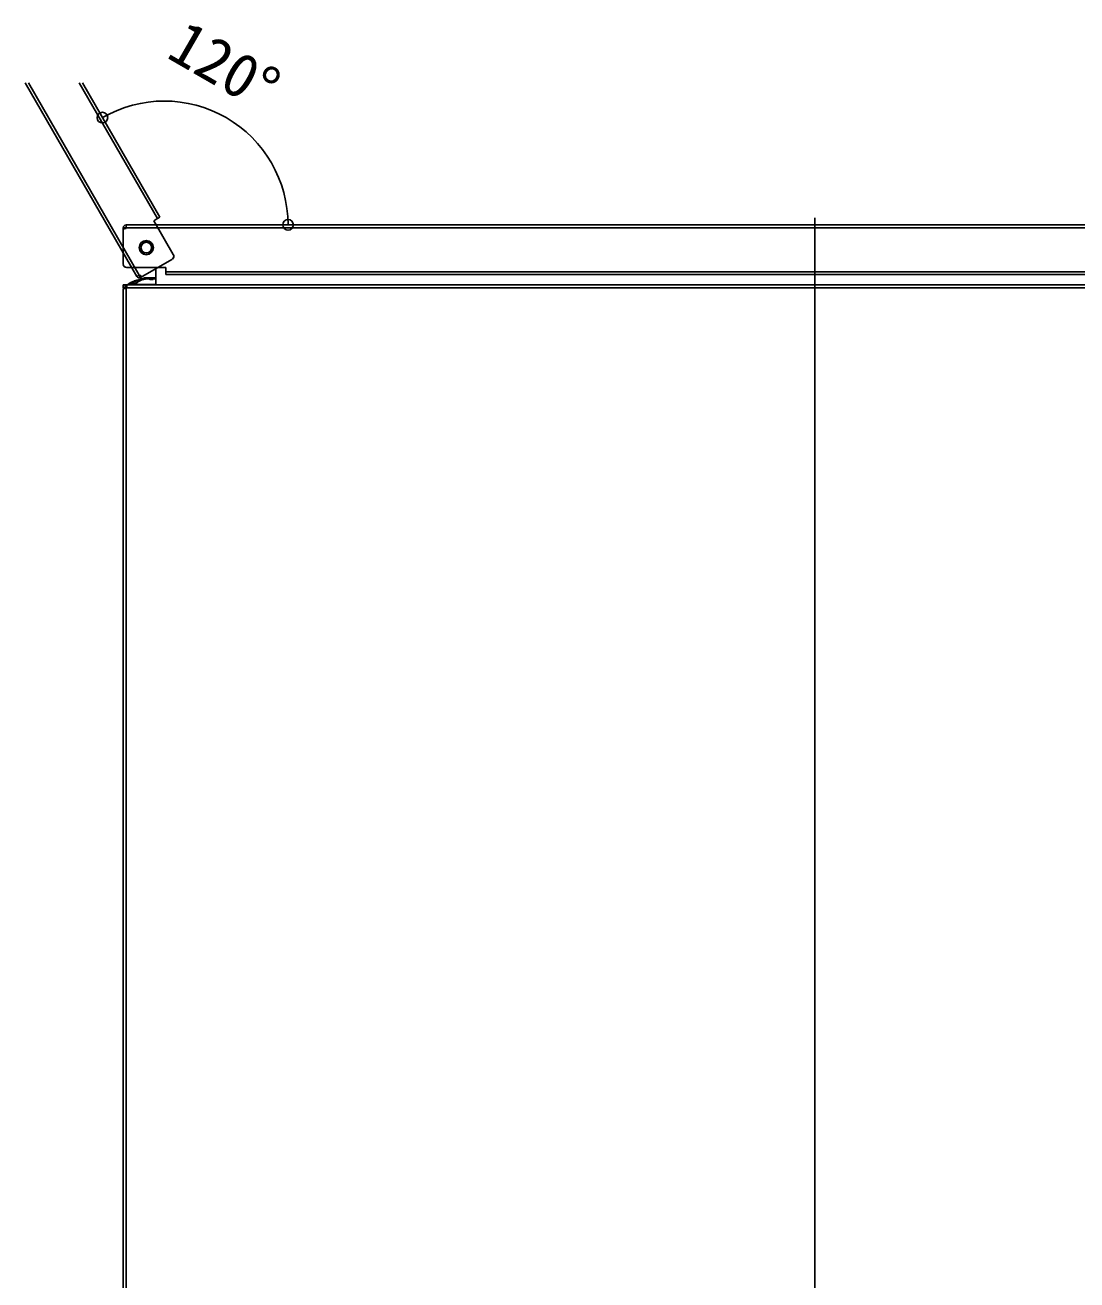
# Model space of a CAD drawing. Units: millimetres, scale not verified. Extents: x -875 to 875, y -1300 to 1292.
# Drawn here: x 166.3 to 463, y 29.4 to 383.1 of the extents above; entities that cross this region are included whole.
import ezdxf
from ezdxf.enums import TextEntityAlignment as Align

# ---------------------------------------------------------------- set-up
doc = ezdxf.new("R2010")
doc.units = ezdxf.units.MM
doc.header["$LTSCALE"] = 8
for name, color, linetype in [('0-3_YKK_12', 2, 'Continuous'), ('0-4_YKK_13', 4, 'Continuous'), ('0-6_YKK_D', 6, 'Continuous')]:
    doc.layers.add(name, color=color, linetype=linetype)
doc.styles.add('ＭＳ ゴシック', font='')
doc.styles.get('ＭＳ ゴシック').set_extended_font_data('MS Gothic')

msp = doc.modelspace()

# ---------------------------------------------------------------- linework, layer by layer
at = {"layer": '0-3_YKK_12'}
msp.add_line((389.005, 328.825), (389.005, -234.975), dxfattribs=at)
at = {"layer": '0-4_YKK_13'}
for p, q in [((197.812, 312.289), (166.326, 366.825)), ((198.505, 312.689), (167.249, 366.825)), ((203.644, 328.588), (181.568, 366.825)), ((204.336, 328.988), (182.491, 366.825)), ((203.644, 328.588), (204.336, 328.988)), ((194.005, 325.325), (194.005, 326.025)), ((194.805, 326.025), (194.005, 326.025)), ((194.505, 325.825), (194.805, 325.825)), ((194.805, 326.825), (583.205, 326.825)), ((194.805, 326.825), (194.805, 326.025)), ((194.805, 325.825), (194.805, 326.025)), ((202.604, 327.988), (203.47, 328.488)), ((208.104, 318.462), (202.604, 327.988)), ((203.644, 328.588), (203.47, 328.488)), ((194.005, 325.325), (194.005, 315.825)), ((194.016, 315.675), (194.005, 315.675)), ((199.511, 312.346), (207.738, 317.096)), ((207.863, 317.181), (207.868, 317.171)), ((195.005, 314.825), (206.005, 314.825)), ((197.812, 312.289), (198.505, 312.689)), ((198.678, 312.789), (198.505, 312.689)), ((198.505, 312.689), (198.905, 311.996)), ((198.828, 312.529), (198.678, 312.789)), ((199.511, 312.346), (198.905, 311.996)), ((199.395, 311.405), (199.503, 311.44)), ((199.549, 311.734), (199.484, 311.734)), ((199.637, 311.434), (199.492, 311.434)), ((199.637, 311.48), (200.413, 311.612)), ((200.297, 311.78), (200.632, 311.912)), ((200.94, 311.734), (200.395, 311.734)), ((200.762, 311.622), (200.806, 311.623)), ((201.203, 311.78), (201.116, 311.912)), ((201.457, 311.48), (201.263, 311.612)), ((202.02, 311.734), (201.424, 311.734)), ((201.552, 311.48), (201.747, 311.612)), ((202.282, 311.434), (201.699, 311.434)), ((201.747, 311.612), (201.747, 311.434)), ((202.11, 311.912), (202.113, 311.915)), ((202.93, 311.78), (202.203, 311.912)), ((202.218, 311.434), (202.218, 311.618)), ((202.233, 311.612), (202.223, 311.618)), ((202.233, 311.434), (202.233, 311.612)), ((202.427, 311.48), (202.427, 311.465)), ((203.348, 311.78), (202.553, 311.912)), ((203.372, 311.48), (202.596, 311.612)), ((203.205, 309.925), (203.205, 313.809)), ((206.005, 314.825), (206.005, 313.825)), ((206.005, 313.625), (206.005, 313.825)), ((206.005, 313.625), (206.005, 312.825)), ((206.005, 313.625), (572.005, 313.625)), ((206.005, 312.825), (572.005, 312.825)), ((194.505, 309.925), (194.005, 309.925)), ((194.005, 308.925), (194.005, -215.075)), ((194.805, 308.925), (194.005, 308.925)), ((194.505, 309.925), (195.005, 309.925)), ((194.505, 309.125), (194.505, 309.925)), ((194.505, 309.125), (195.005, 309.125)), ((194.805, 308.925), (195.005, 308.925)), ((194.805, 308.925), (194.805, -215.075)), ((195.005, 309.925), (583.005, 309.925)), ((195.005, 309.925), (195.005, 309.125)), ((195.005, 309.125), (195.005, 308.925)), ((195.005, 309.125), (583.005, 309.125)), ((195.705, 310.025), (195.705, 309.925)), ((196.705, 310.025), (195.705, 310.025)), ((196.524, 310.732), (196.754, 310.732)), ((196.609, 310.752), (196.833, 310.752)), ((196.705, 310.325), (197.753, 310.325)), ((196.705, 310.325), (196.705, 310.025)), ((203.205, 310.025), (196.705, 310.025)), ((196.705, 309.925), (196.705, 310.025))]:
    msp.add_line(p, q, dxfattribs=at)
for points in [[(194.805, 326.025), (583.205, 326.025), (584.005, 326.025)], [(199.637, 311.48), (199.574, 311.462), (199.524, 311.447), (199.494, 311.437), (199.486, 311.433), (199.492, 311.434)], [(200.565, 311.912), (200.143, 311.862), (199.77, 311.78)], [(200.656, 311.612), (200.244, 311.562), (199.88, 311.48)], [(200.297, 311.78), (200.279, 311.762), (200.285, 311.747), (200.314, 311.737), (200.361, 311.733), (200.395, 311.734)], [(200.786, 311.618), (200.79, 311.621), (200.747, 311.623), (200.653, 311.623), (200.519, 311.619), (200.413, 311.612)], [(200.619, 311.923), (200.624, 311.923), (200.674, 311.923)], [(200.671, 311.921), (200.667, 311.919), (200.632, 311.912)], [(201.54, 311.912), (201.362, 311.862), (201.205, 311.78)], [(202.02, 311.734), (202.082, 311.734), (202.136, 311.74), (202.175, 311.751), (202.196, 311.766), (202.197, 311.774)], [(202.11, 311.912), (202.156, 311.862), (202.197, 311.78)], [(202.233, 311.612), (202.336, 311.562), (202.427, 311.48)], [(202.282, 311.434), (202.341, 311.434), (202.389, 311.44), (202.421, 311.451), (202.433, 311.466), (202.432, 311.467)], [(202.622, 311.912), (202.484, 311.921), (202.385, 311.923), (202.336, 311.923), (202.338, 311.921)], [(202.622, 311.912), (203.008, 311.862), (203.197, 311.816)], [(202.679, 311.907), (203.091, 311.847), (203.205, 311.822)], [(194.005, 309.925), (194.005, 309.125), (194.505, 309.125)], [(195.705, 310.025), (195.705, 310.325), (196.705, 310.325)], [(196.705, 310.84), (196.655, 310.817), (196.563, 310.772), (196.518, 310.742), (196.524, 310.732)], [(196.609, 310.752), (196.571, 310.748), (196.524, 310.732)], [(196.87, 310.91), (196.79, 310.877), (196.705, 310.84)], [(196.833, 310.752), (196.797, 310.748), (196.754, 310.732)], [(196.833, 310.752), (196.833, 310.752), (196.842, 310.752), (196.874, 310.757), (196.94, 310.77), (197.048, 310.799), (197.195, 310.846), (197.361, 310.909), (197.396, 310.923)], [(196.983, 310.782), (196.973, 310.801), (196.954, 310.835), (196.935, 310.864), (196.916, 310.887), (196.898, 310.903), (196.882, 310.911), (196.87, 310.91)], [(198.247, 311.192), (198.243, 311.204), (198.229, 311.235), (198.215, 311.259), (198.2, 311.276), (198.186, 311.284), (198.177, 311.285)], [(198.281, 311.237), (198.272, 311.259), (198.262, 311.276), (198.254, 311.284), (198.249, 311.285)]]:
    msp.add_lwpolyline(points, dxfattribs=at)
for radius in [2, 2, 2, 1.6, 1.6, 1.6, 1.5, 1.5, 1.5]:
    msp.add_circle((200.505, 320.425), radius, dxfattribs=at)
for centre, radius, start, end in [((194.805, 326.025), 0.8, 90, 180), ((194.505, 325.325), 0.5, 90, 180), ((207.238, 317.962), 1, 300, 30), ((207.443, 317.907), 0.85, 300, 34.8749), ((195.005, 315.825), 1, 180, 270), ((194.855, 315.675), 0.85, 180, 274.8657), ((200.705, 307.925), 4, 94.39993, 143.1301), ((200.705, 307.925), 4, 107.65603, 143.1301), ((200.705, 307.625), 4, 109.10704, 143.1301), ((198.505, 312.689), 0.8, 210, 300), ((198.449, 310.4), 0.907, 84.36272, 102.72011), ((199.261, 312.779), 0.5, 210, 300), ((199.422, 312.892), 1.165, 276.25699, 287.35404), ((199.567, 312.466), 1.035, 273.90545, 287.61165), ((200.841, 309.523), 2.406, 83.41948, 96.58052), ((200.959, 308.502), 3.125, 84.43173, 95.56827), ((200.987, 312.247), 0.516, 264.7235, 294.98519), ((201.222, 309.295), 2.629, 84.61172, 91.56301), ((201.375, 312.05), 0.321, 237.6204, 278.76857), ((201.653, 311.848), 0.417, 242.03464, 276.44826), ((201.872, 307.554), 4.37, 85.64728, 94.35272), ((202.02, 309.042), 2.585, 85.49963, 96.05902), ((202.265, 308.141), 3.783, 85.62945, 92.19113), ((202.344, 308.714), 2.909, 85.03621, 92.45804), ((203.204, 312.572), 0.838, 250.9, 269.3913), ((201.205, 313.809), 2, 0, 17.85825), ((199.505, 304.425), 7, 112.71569, 128.21321), ((196.495, 312.829), 2.113, 277.03804, 294.74433), ((199.262, 305.022), 6.356, 99.86608, 112.11178), ((199.774, 305.017), 6.361, 101.82379, 112.1093)]:
    msp.add_arc(centre, radius, start, end, dxfattribs=at)
at = {"layer": '0-6_YKK_D'}
for centre in [(188.131, 357.057), (240.494, 326.825)]:
    msp.add_circle(centre, 1.5, dxfattribs=at)
msp.add_arc((205.585, 326.825), 34.908, 0, 120, dxfattribs=at)

# ---------------------------------------------------------------- texts
at = {"layer": '0-6_YKK_D', "style": 'ＭＳ ゴシック'}
msp.add_text('120°', height=12.46, rotation=330, dxfattribs=at).set_placement((203.879, 371.006), align=Align.BOTTOM_LEFT)

doc.saveas('drawing.dxf')
